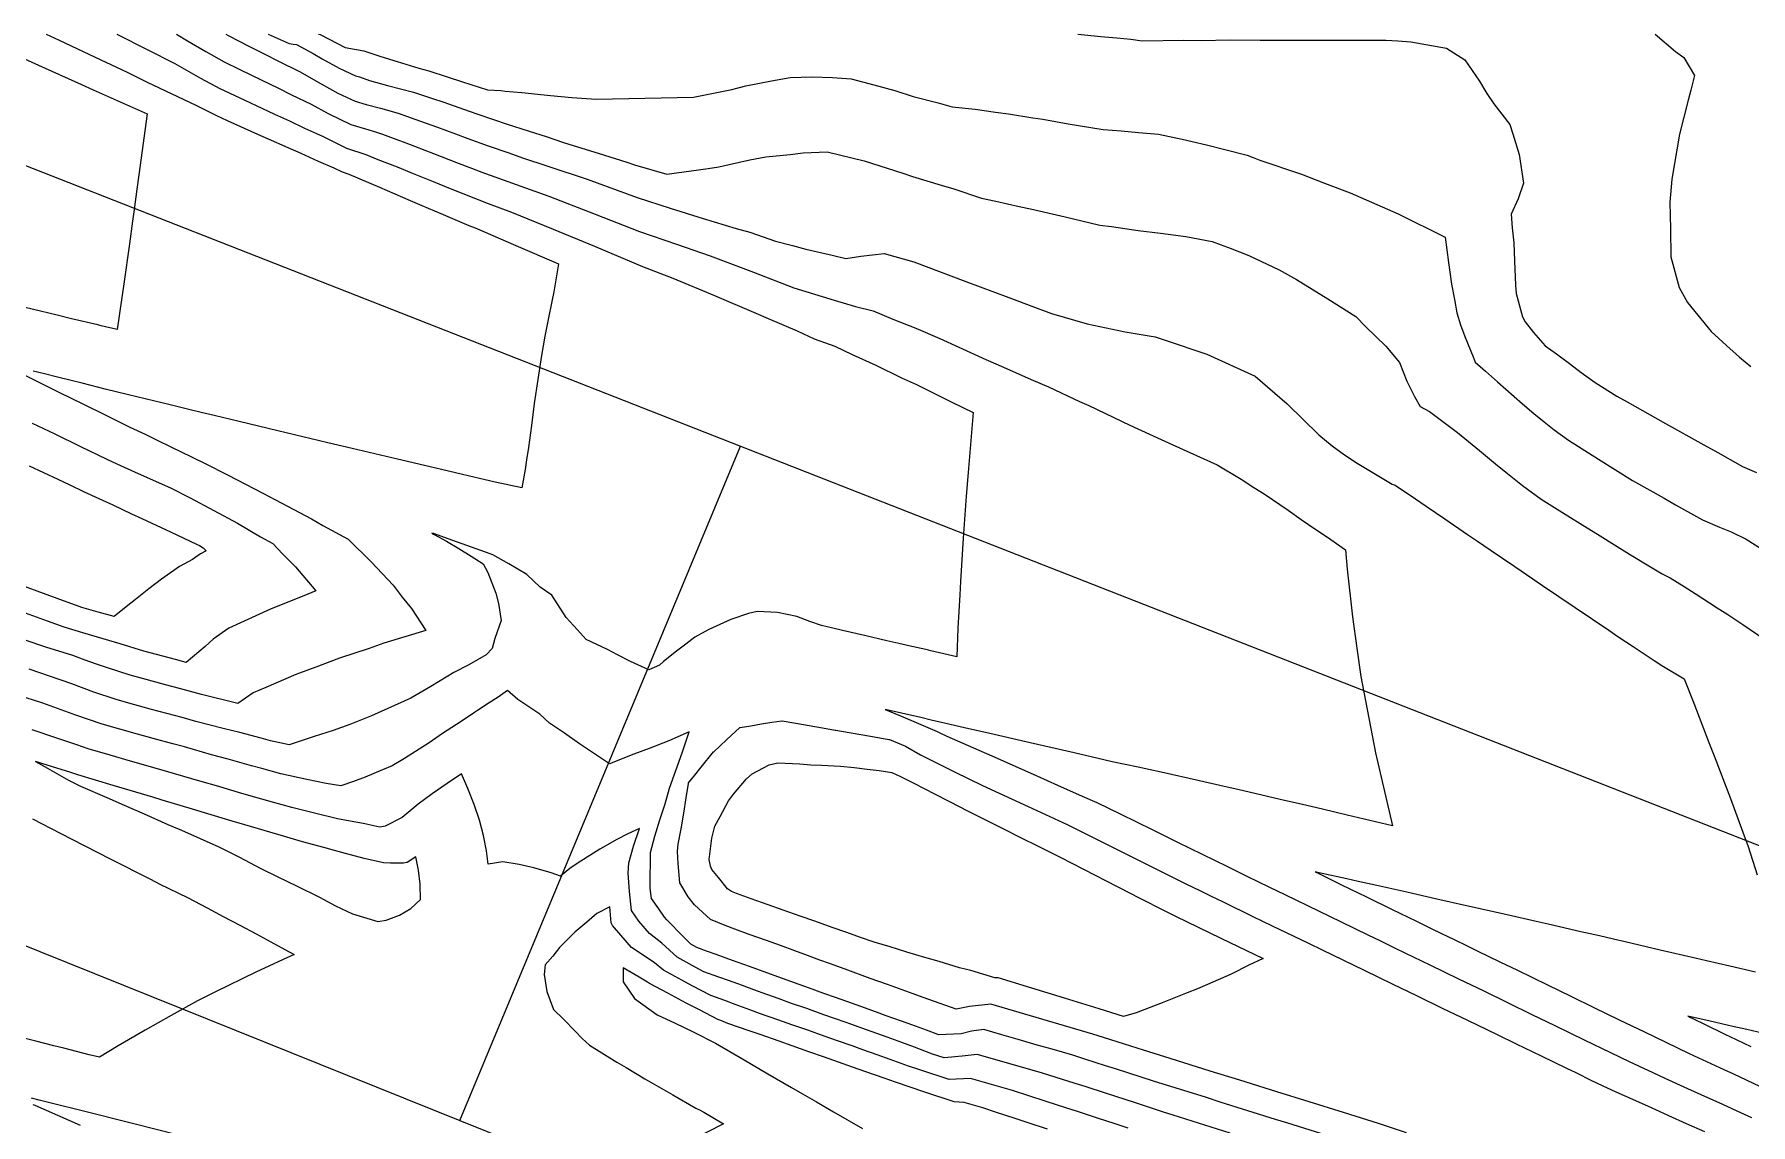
# Model space of a CAD drawing. Header units: inches. Extents: x 11351264 to 11356330, y 6702313 to 6706468.
# Drawn here: x 11353953.2 to 11354305.8, y 6706244.1 to 6706468.1 of the extents above; entities that cross this region are included whole.
import ezdxf

# ---------------------------------------------------------------- set-up
doc = ezdxf.new("R2010")
doc.units = ezdxf.units.IN
doc.header["$MEASUREMENT"] = 0
doc.layers.add('Shumate_Contours_clip1', color=7, linetype='Continuous', lineweight=0)
doc.layers.add('Shumate_Streets_clip1', color=7, linetype='Continuous')

msp = doc.modelspace()

# ---------------------------------------------------------------- linework, layer by layer
at = {"layer": 'Shumate_Contours_clip1'}
for points, elevation in [([(11353970.19, 6706468.13), (11353976.39, 6706464.99), (11353982.11, 6706462.12), (11353987.39, 6706459.13), (11353991.35, 6706456.99), (11353993.41, 6706456), (11353996.45, 6706454.58), (11353998.81, 6706453.52), (11354002.59, 6706451.72), (11354005.63, 6706450.35), (11354008.75, 6706448.86), (11354012.45, 6706447.19), (11354017.35, 6706444.75), (11354021.31, 6706443.43), (11354023.79, 6706442.43), (11354027.73, 6706440.88), (11354030.7, 6706439.64), (11354035.18, 6706437.85), (11354038.63, 6706436.42), (11354043.82, 6706434.38), (11354046.47, 6706433.37), (11354051.23, 6706431.58), (11354059.78, 6706428.07), (11354068.3, 6706424.56), (11354078.13, 6706420.44), (11354084.4, 6706418.05), (11354092.95, 6706414.47), (11354101.45, 6706410.85), (11354103.94, 6706409.71), (11354109.89, 6706407.19), (11354113.39, 6706405.57), (11354117.64, 6706404.02), (11354121.22, 6706402.3), (11354126.08, 6706400.14), (11354131.38, 6706397.56), (11354134.41, 6706396.17), (11354141.72, 6706392.56), (11354146.06, 6706390.41), (11354145.29, 6706381.38), (11354145.03, 6706378.05), (11354144.65, 6706373.24), (11354144.04, 6706364.59), (11354143.46, 6706355.66), (11354143.32, 6706352.97), (11354142.94, 6706346.1), (11354142.69, 6706340.22), (11354137.35, 6706341.45), (11354136.87, 6706341.56), (11354136.32, 6706341.68), (11354132.88, 6706342.47), (11354130.81, 6706342.95), (11354128.32, 6706343.52), (11354123.77, 6706344.57), (11354119.22, 6706345.62), (11354117.22, 6706346.08), (11354114.92, 6706346.62), (11354112.49, 6706347.49), (11354109.86, 6706348.51), (11354105.9, 6706349.32), (11354101.68, 6706349.5), (11354099.95, 6706349.11), (11354096.32, 6706347.87), (11354091.79, 6706345.82), (11354088.9, 6706344.22), (11354087.02, 6706342.8), (11354085.16, 6706341.35), (11354082.48, 6706339.28), (11354081.63, 6706338.52), (11354079.48, 6706337.5), (11354075.68, 6706339.23), (11354073.01, 6706340.63), (11354070.95, 6706341.69), (11354066.58, 6706343.74), (11354064.71, 6706345.85), (11354062.5, 6706348.3), (11354059.5, 6706352.91), (11354057.16, 6706354.54), (11354054.39, 6706357.13), (11354052.54, 6706358.22), (11354050.68, 6706359.3), (11354047.43, 6706361.14), (11354046.88, 6706361.34), (11354043.99, 6706362.37), (11354041.11, 6706363.4), (11354038.24, 6706364.45), (11354035.43, 6706365.48), (11354035.3, 6706365.52), (11354034.9, 6706365.62), (11354035.25, 6706365.43), (11354035.34, 6706365.35), (11354037.89, 6706363.94), (11354040.46, 6706362.46), (11354042.98, 6706360.92), (11354045.43, 6706359.3), (11354046.37, 6706357.56), (11354048, 6706353.27), (11354048.56, 6706351.16), (11354049.1, 6706347.68), (11354047.84, 6706343.95), (11354047.3, 6706341.93), (11354046.07, 6706340.62), (11354042.47, 6706338.55), (11354039.42, 6706336.97), (11354034.7, 6706334.11), (11354030.6, 6706331.74), (11354022.51, 6706328.05), (11354018.06, 6706326.28), (11354014.62, 6706325.08), (11354010.69, 6706323.86), (11354005.61, 6706322.15), (11354001.72, 6706322.95), (11353999.84, 6706323.46), (11353995.42, 6706324.65), (11353991.99, 6706325.5), (11353986.43, 6706326.95), (11353983.61, 6706327.71), (11353977.32, 6706329.39), (11353972.14, 6706330.85), (11353970.04, 6706331.43), (11353965.44, 6706332.97), (11353960.91, 6706334.64), (11353956.34, 6706336.24), (11353952.19, 6706337.69)], 1404), ([(11353955.68, 6706468.13), (11353958.32, 6706466.93), (11353965.72, 6706463.46), (11353972.3, 6706460.37), (11353976.38, 6706458.3), (11353986.4, 6706453.58), (11353990.5, 6706451.49), (11353992.84, 6706450.41), (11353999.06, 6706447.62), (11354001.24, 6706446.67), (11354005.29, 6706444.85), (11354008, 6706443.67), (11354011.53, 6706442.08), (11354014.76, 6706440.68), (11354016.46, 6706439.87), (11354017.81, 6706439.37), (11354024.13, 6706436.7), (11354030.43, 6706434.01), (11354032.83, 6706432.97), (11354036.72, 6706431.3), (11354040.08, 6706429.84), (11354042.48, 6706428.85), (11354043.81, 6706428.35), (11354052.14, 6706424.75), (11354060.91, 6706420.93), (11354059.93, 6706415.18), (11354059.52, 6706413.19), (11354058.75, 6706409.51), (11354058.06, 6706406.09), (11354057.41, 6706402.14), (11354055.93, 6706392.27), (11354055.38, 6706387.76), (11354054.76, 6706383.23), (11354054.34, 6706380.72), (11354054.03, 6706378.68), (11354053.38, 6706374.9), (11354047.87, 6706376.13), (11354045.86, 6706376.61), (11354041.2, 6706377.66), (11354036.84, 6706378.69), (11354034.51, 6706379.22), (11354027.82, 6706380.8), (11354018.55, 6706382.99), (11354013.53, 6706384.19), (11354010.12, 6706384.99), (11354003.24, 6706386.63), (11353995.28, 6706388.53), (11353990.14, 6706389.78), (11353987.51, 6706390.42), (11353984.99, 6706391.03), (11353981.17, 6706391.97), (11353972.57, 6706394.06), (11353967.81, 6706395.23), (11353963.06, 6706396.42), (11353960.77, 6706396.99), (11353958.3, 6706397.61), (11353955.04, 6706398.42), (11353953.03, 6706398.92)], 1406), ([(11353982.43, 6706468.13), (11353984.67, 6706466.8), (11353988.43, 6706464.56), (11353992.2, 6706462.45), (11353995.28, 6706460.95), (11353999.97, 6706458.67), (11354003.22, 6706457.13), (11354006.04, 6706455.71), (11354010.11, 6706453.78), (11354013.59, 6706451.87), (11354018.23, 6706449.56), (11354021.25, 6706448.7), (11354023.53, 6706448.01), (11354024.78, 6706447.61), (11354025.82, 6706447.23), (11354029.55, 6706445.81), (11354035.23, 6706443.64), (11354039.95, 6706441.8), (11354043.03, 6706440.64), (11354045.15, 6706439.81), (11354052.18, 6706437.28), (11354058.88, 6706434.9), (11354068.45, 6706431.18), (11354077.57, 6706427.62), (11354085.11, 6706424.98), (11354092.08, 6706422.61), (11354100.98, 6706419.24), (11354109.24, 6706416.06), (11354117.55, 6706413.52), (11354121.93, 6706412.2), (11354125.5, 6706411.31), (11354129.58, 6706409.62), (11354134.3, 6706407.76), (11354139.23, 6706405.59), (11354143.14, 6706403.87), (11354148.65, 6706401.32), (11354152.31, 6706399.74), (11354157.97, 6706397.21), (11354161.56, 6706395.67), (11354167.88, 6706392.7), (11354169.82, 6706391.82), (11354178.23, 6706387.81), (11354187.11, 6706383.8), (11354196.22, 6706379.66), (11354201.14, 6706376.72), (11354203.73, 6706375.02), (11354205.85, 6706373.67), (11354210.74, 6706370.36), (11354213.46, 6706368.4), (11354214.94, 6706367.41), (11354219.51, 6706364.29), (11354222.56, 6706362.21), (11354222.87, 6706358.23), (11354223.99, 6706348.44), (11354224.88, 6706342), (11354225.7, 6706336.13), (11354228.71, 6706320.51), (11354232.23, 6706305.45), (11354222.89, 6706307.69), (11354217.83, 6706308.89), (11354213.71, 6706309.87), (11354209.13, 6706310.92), (11354206.5, 6706311.53), (11354200.42, 6706312.94), (11354197.6, 6706313.58), (11354192.55, 6706314.74), (11354184.71, 6706316.52), (11354182.18, 6706317.06), (11354179.96, 6706317.53), (11354174.6, 6706318.66), (11354170.32, 6706319.65), (11354165.93, 6706320.66), (11354157.76, 6706322.54), (11354148.58, 6706324.65), (11354145.2, 6706325.43), (11354139.56, 6706326.73), (11354137.45, 6706327.22), (11354135.35, 6706327.71), (11354131.38, 6706328.63), (11354128, 6706329.41), (11354131.14, 6706328.07), (11354134.81, 6706326.52), (11354136.77, 6706325.7), (11354138.7, 6706324.87), (11354139.34, 6706324.52), (11354140.64, 6706323.89), (11354147.26, 6706321), (11354149.89, 6706319.83), (11354155.34, 6706317.44), (11354159.16, 6706315.72), (11354163.4, 6706313.85), (11354168.46, 6706311.57), (11354171.44, 6706310.25), (11354176.25, 6706307.92), (11354182.95, 6706304.63), (11354188.02, 6706302.14), (11354193.09, 6706299.64), (11354198.16, 6706297.16), (11354202.29, 6706295.15), (11354206.92, 6706292.89), (11354210.07, 6706291.37), (11354217.15, 6706287.94), (11354221.5, 6706285.83), (11354224.45, 6706284.4), (11354227.14, 6706283.1), (11354229.58, 6706281.91), (11354232.77, 6706280.36), (11354234.72, 6706279.41), (11354239.85, 6706276.92), (11354245.78, 6706274.04), (11354250.93, 6706271.54), (11354255.79, 6706269.18), (11354260.81, 6706266.74), (11354265.57, 6706264.44), (11354271.57, 6706261.52), (11354277.01, 6706258.87), (11354280.8, 6706257.07), (11354285.64, 6706254.78), (11354288.14, 6706253.65), (11354292.82, 6706251.51), (11354295.55, 6706250.28), (11354299.99, 6706248.25), (11354302.96, 6706246.91), (11354305.91, 6706245.53)], 1402), ([(11353992.6, 6706468.13), (11353993.04, 6706467.87), (11353997.44, 6706465.62), (11354000.42, 6706464.13), (11354003.4, 6706462.64), (11354007.73, 6706460.46), (11354012.14, 6706457.94), (11354015.6, 6706456), (11354019.11, 6706454.4), (11354021.41, 6706453.73), (11354024.31, 6706452.94), (11354027.94, 6706451.93), (11354031.61, 6706450.63), (11354033.52, 6706449.97), (11354036.02, 6706449.03), (11354039.73, 6706447.66), (11354042.3, 6706446.73), (11354046.46, 6706445.19), (11354050.69, 6706443.77), (11354053.52, 6706442.77), (11354058.71, 6706441.04), (11354066.77, 6706438.34), (11354077.04, 6706434.58), (11354083.82, 6706432.4), (11354090.59, 6706430.27), (11354097.37, 6706428.22), (11354100.21, 6706427.44), (11354105.46, 6706425.61), (11354108.97, 6706424.75), (11354111.68, 6706423.99), (11354117.12, 6706422.72), (11354119.92, 6706422.07), (11354123, 6706422.54), (11354125.41, 6706422.78), (11354127.76, 6706423.09), (11354133.88, 6706421.38), (11354144.58, 6706417.32), (11354153.4, 6706414.02), (11354158.7, 6706412.06), (11354162.19, 6706410.77), (11354169.46, 6706408.66), (11354177.32, 6706407.01), (11354183.48, 6706405.95), (11354185.49, 6706405.28), (11354194.06, 6706402.37), (11354203.96, 6706397.88), (11354210.59, 6706392.2), (11354217.04, 6706385.85), (11354219.84, 6706383.57), (11354222.32, 6706381.74), (11354224.96, 6706380.01), (11354227.69, 6706378.36), (11354232.1, 6706375.7), (11354232.73, 6706375.49), (11354236.95, 6706372.65), (11354239.09, 6706371.19), (11354242.96, 6706368.54), (11354247.61, 6706365.36), (11354249.64, 6706363.97), (11354252.27, 6706362.17), (11354257.31, 6706358.76), (11354261, 6706356.25), (11354263.03, 6706354.87), (11354269.72, 6706350.33), (11354276.63, 6706345.66), (11354278.48, 6706344.41), (11354281.62, 6706342.32), (11354285.95, 6706339.45), (11354287.49, 6706338.44), (11354292.12, 6706335.67), (11354294.09, 6706330.71), (11354297.21, 6706322.58), (11354298.24, 6706319.89), (11354301.64, 6706311.12), (11354304.16, 6706304.21), (11354305.25, 6706301.23), (11354307.1, 6706295.41)], 1400), ([(11354001.29, 6706468.13), (11354005.59, 6706466.21), (11354006.42, 6706466.13), (11354007.11, 6706466.06), (11354010.51, 6706464.17), (11354012.39, 6706463.07), (11354015.87, 6706461.16), (11354019.22, 6706459.6), (11354020, 6706459.37), (11354022.06, 6706458.65), (11354025.75, 6706457.59), (11354028.44, 6706456.94), (11354031.1, 6706456.25), (11354034.8, 6706454.99), (11354037.32, 6706454.15), (11354041.41, 6706452.77), (11354044.12, 6706451.8), (11354047.77, 6706450.53), (11354050.18, 6706449.76), (11354054.85, 6706448.21), (11354058.36, 6706447.11), (11354061.95, 6706445.92), (11354066.61, 6706444.48), (11354069.05, 6706443.68), (11354074.92, 6706441.88), (11354076.51, 6706441.31), (11354083.13, 6706439.38), (11354091.64, 6706440.55), (11354093.84, 6706440.91), (11354100.18, 6706442.36), (11354103.49, 6706442.93), (11354108.49, 6706443.46), (11354111.15, 6706443.78), (11354116.09, 6706444), (11354123.66, 6706442.13), (11354131.61, 6706439.57), (11354133.63, 6706438.9), (11354139.5, 6706437.14), (11354142.09, 6706436.38), (11354147.81, 6706434.45), (11354150.74, 6706433.84), (11354155.51, 6706432.74), (11354157.85, 6706432.25), (11354164.95, 6706430.61), (11354172.06, 6706428.94), (11354174.47, 6706428.6), (11354179.98, 6706427.83), (11354184.53, 6706427.29), (11354189.76, 6706426.59), (11354195.19, 6706425.57), (11354198.87, 6706424.2), (11354202.7, 6706422.65), (11354208.95, 6706419.76), (11354212.5, 6706417.77), (11354218.95, 6706413.79), (11354224.68, 6706410.16), (11354226.72, 6706408.04), (11354230.83, 6706404.02), (11354233.67, 6706400.68), (11354235.12, 6706396.85), (11354236.72, 6706393.73), (11354237.89, 6706391.66), (11354239.79, 6706390.6), (11354245.56, 6706386.33), (11354250.04, 6706382.62), (11354253.35, 6706379.85), (11354255.85, 6706377.89), (11354258.91, 6706375.43), (11354262.71, 6706372.63), (11354268.77, 6706368.84), (11354270.76, 6706367.6), (11354274.83, 6706365.05), (11354277.79, 6706363.23), (11354280.91, 6706361.29), (11354284.82, 6706358.89), (11354287.61, 6706357.28), (11354289.24, 6706356.46), (11354292.11, 6706354.63), (11354294.4, 6706353.21), (11354298.92, 6706350.29), (11354301.09, 6706348.88), (11354304.16, 6706346.82), (11354308.67, 6706343.8)], 1398), ([(11354011.6, 6706468.13), (11354011.96, 6706468.09), (11354017.05, 6706465.44), (11354020.9, 6706464.72), (11354024.41, 6706463.56), (11354027.75, 6706462.52), (11354032.21, 6706461.16), (11354034.28, 6706460.6), (11354038.01, 6706459.38), (11354041.18, 6706458.35), (11354046.35, 6706456.69), (11354049.04, 6706456.55), (11354049.95, 6706456.41), (11354053.35, 6706456.15), (11354059.25, 6706455.56), (11354063.67, 6706455.11), (11354068.68, 6706454.81), (11354078.65, 6706455.03), (11354088.61, 6706455.22), (11354096.52, 6706456.78), (11354099.39, 6706457.53), (11354104.67, 6706458.59), (11354108.47, 6706459.24), (11354113.03, 6706459.42), (11354117.19, 6706459.28), (11354121, 6706459), (11354125.65, 6706457.75), (11354129.98, 6706456.55), (11354133.74, 6706455.33), (11354138.91, 6706454.06), (11354141.76, 6706453.23), (11354146.51, 6706452.75), (11354150.64, 6706452.13), (11354153.34, 6706451.81), (11354158.35, 6706450.94), (11354160.35, 6706450.66), (11354165.56, 6706449.75), (11354172.77, 6706448.59), (11354176.49, 6706448.27), (11354180.03, 6706447.95), (11354184.12, 6706447.6), (11354189.03, 6706446.57), (11354191.02, 6706446.09), (11354193.98, 6706445.43), (11354197.76, 6706444.48), (11354202.33, 6706443.32), (11354203.61, 6706442.83), (11354204.97, 6706442.27), (11354213.48, 6706439.38), (11354218.23, 6706437.56), (11354223.53, 6706435.52), (11354233.38, 6706431.22), (11354243.02, 6706426.43), (11354243.69, 6706421.22), (11354244.34, 6706416.77), (11354244.91, 6706413.66), (11354245.43, 6706410.9), (11354246.16, 6706408.44), (11354247.09, 6706406.01), (11354248.75, 6706401.85), (11354249.17, 6706400.78), (11354251.27, 6706398.89), (11354253.8, 6706396.72), (11354255.49, 6706395.22), (11354258.9, 6706392.18), (11354261.23, 6706390.23), (11354263.34, 6706388.51), (11354265.41, 6706386.82), (11354268.33, 6706384.7), (11354274.49, 6706380.84), (11354281.52, 6706376.46), (11354288.01, 6706372.8), (11354290.33, 6706371.47), (11354295.85, 6706368.34), (11354299.4, 6706366.87), (11354301.76, 6706365.86), (11354304.83, 6706364.41), (11354311.16, 6706360.41)], 1396), ([(11354167.55, 6706468.13), (11354172.31, 6706467.66), (11354175.6, 6706467.42), (11354178.45, 6706467.1), (11354180.78, 6706466.79), (11354189.37, 6706466.94), (11354192.87, 6706466.88), (11354198.87, 6706466.97), (11354205.03, 6706466.9), (11354208.36, 6706466.94), (11354213.18, 6706466.91), (11354216.67, 6706466.9), (11354219.8, 6706466.89), (11354225.01, 6706466.92), (11354230.84, 6706466.89), (11354233.31, 6706466.79), (11354235.98, 6706466.56), (11354243.28, 6706465.28), (11354247.09, 6706462.87), (11354250.05, 6706458.49), (11354251.61, 6706455.99), (11354253.02, 6706453.81), (11354256.3, 6706449.6), (11354256.89, 6706447.69), (11354258.21, 6706443.46), (11354259.08, 6706437.57), (11354257.99, 6706434.29), (11354256.58, 6706431.16), (11354256.78, 6706428.39), (11354257.12, 6706425.28), (11354257.23, 6706421.57), (11354257.46, 6706416.56), (11354257.62, 6706414.85), (11354258.91, 6706410.07), (11354259.44, 6706409.02), (11354261.14, 6706406.82), (11354263.59, 6706404.09), (11354265.89, 6706402.45), (11354268.59, 6706400.47), (11354270.92, 6706398.62), (11354273.86, 6706396.55), (11354278.28, 6706393.78), (11354280.41, 6706392.59), (11354288.29, 6706388.17), (11354296.18, 6706383.77), (11354299.01, 6706382.18), (11354304.06, 6706379.35), (11354306.98, 6706378.07)], 1394), ([(11354286.18, 6706468.13), (11354290.35, 6706464.62), (11354292.06, 6706463.36), (11354294.24, 6706459.69), (11354293.45, 6706456.67), (11354292.93, 6706454.58), (11354291.14, 6706447.61), (11354289.59, 6706438.36), (11354289.14, 6706433.6), (11354289.27, 6706428.17), (11354289.36, 6706422.43), (11354291.06, 6706416.12), (11354292.8, 6706412.99), (11354297.65, 6706407.06), (11354300.81, 6706404.16), (11354303.49, 6706401.77), (11354305.83, 6706399.89)], 1392), ([(11353949.08, 6706464.04), (11353954.1, 6706461.78), (11353962.89, 6706457.83), (11353965.3, 6706456.71), (11353976.39, 6706451.76), (11353974.72, 6706439.22), (11353974.31, 6706436.29), (11353973.74, 6706432.14), (11353973.4, 6706429.74), (11353972.75, 6706425.05), (11353971.6, 6706416.86), (11353970.26, 6706407.45), (11353966.97, 6706408.23), (11353966.25, 6706408.41), (11353960.87, 6706409.69), (11353957.94, 6706410.4), (11353954.53, 6706411.22), (11353948.18, 6706412.75)], 1408), ([(11353948.99, 6706399.22), (11353953.46, 6706396.99), (11353954.32, 6706396.58), (11353958.41, 6706394.54), (11353963.23, 6706392.16), (11353968.04, 6706389.79), (11353970.09, 6706388.78), (11353972.86, 6706387.42), (11353976.03, 6706385.94), (11353978.34, 6706384.8), (11353981.4, 6706383.31), (11353983.26, 6706382.4), (11353988.17, 6706379.98), (11353993.07, 6706377.52), (11354000.19, 6706373.81), (11354002.79, 6706372.44), (11354010.14, 6706368.55), (11354012.46, 6706367.21), (11354017.67, 6706364.38), (11354022.48, 6706359.66), (11354026.96, 6706354.92), (11354028.81, 6706352.46), (11354030.7, 6706350.13), (11354033.66, 6706345.59), (11354025, 6706343.01), (11354022, 6706341.94), (11354015.93, 6706339.94), (11354011.03, 6706338.05), (11354006.98, 6706336.57), (11354000.79, 6706333.89), (11353998.18, 6706332.81), (11353995.02, 6706330.6), (11353987.54, 6706332.48), (11353983.02, 6706333.69), (11353980.2, 6706334.42), (11353975.43, 6706335.72), (11353972.89, 6706336.41), (11353968.27, 6706337.92), (11353965.8, 6706338.8), (11353963.71, 6706339.54), (11353961.12, 6706340.47), (11353955.62, 6706342.2), (11353946.93, 6706345.17)], 1406), ([(11353952.82, 6706388.22), (11353957.45, 6706386), (11353962.69, 6706383.46), (11353968.11, 6706380.83), (11353970.18, 6706379.88), (11353974.56, 6706377.86), (11353981.18, 6706374.9), (11353985.26, 6706372.85), (11353990.11, 6706370.29), (11353994.96, 6706367.64), (11353999.7, 6706364.88), (11354002.21, 6706363.46), (11354004.23, 6706361.38), (11354006.85, 6706358.72), (11354011.09, 6706353.78), (11354008.58, 6706352.75), (11354001.89, 6706350.04), (11353993.16, 6706346.08), (11353989.95, 6706343.85), (11353988.3, 6706342.33), (11353984.43, 6706339.05), (11353982.23, 6706339.63), (11353975.71, 6706341.34), (11353970.86, 6706342.89), (11353966.2, 6706344.27), (11353963.23, 6706345.13), (11353959.33, 6706346.28), (11353955.97, 6706347.51), (11353951.41, 6706349.16)], 1408), ([(11353952.2, 6706379.47), (11353958.05, 6706376.71), (11353960.55, 6706375.54), (11353963.34, 6706374.21), (11353966.47, 6706372.74), (11353969.33, 6706371.42), (11353973.16, 6706369.62), (11353975.33, 6706368.63), (11353981.32, 6706365.84), (11353986.55, 6706363.37), (11353987.15, 6706363.05), (11353987.93, 6706362.6), (11353988.52, 6706361.97), (11353987.37, 6706361.4), (11353985.74, 6706360.23), (11353983.07, 6706358.8), (11353979.33, 6706356.18), (11353976.73, 6706354.21), (11353973.99, 6706351.99), (11353972.08, 6706350.51), (11353969.61, 6706348.51), (11353966.37, 6706349.4), (11353963.02, 6706350.33), (11353957.95, 6706352.19), (11353955.12, 6706353.23), (11353950.64, 6706354.87)], 1410), ([(11354222.45, 6706240.71), (11354210.5, 6706244.43), (11354208.2, 6706245.16), (11354196.8, 6706248.72), (11354193.97, 6706249.62), (11354183.09, 6706253.02), (11354175.32, 6706255.54), (11354173.28, 6706256.19), (11354169.01, 6706257.54), (11354166.55, 6706258.32), (11354162.28, 6706259.57), (11354159.25, 6706260.43), (11354155.28, 6706261.58), (11354151.95, 6706262.53), (11354148.28, 6706263.61), (11354145.71, 6706263.29), (11354143.6, 6706262.73), (11354139.04, 6706262.5), (11354136.46, 6706263.48), (11354133.44, 6706264.56), (11354131.33, 6706265.32), (11354128.22, 6706266.44), (11354126.2, 6706267.17), (11354123.01, 6706268.32), (11354121.07, 6706269.01), (11354117.79, 6706270.2), (11354115.41, 6706271.03), (11354112.23, 6706272.18), (11354110.3, 6706272.87), (11354105.21, 6706274.71), (11354100.12, 6706276.55), (11354096.63, 6706277.81), (11354093.27, 6706279.04), (11354091.28, 6706279.75), (11354089.29, 6706280.47), (11354088.08, 6706281.15), (11354086.06, 6706283.24), (11354083.66, 6706285.7), (11354083.13, 6706286.17), (11354082.64, 6706286.71), (11354081.49, 6706288.4), (11354079.99, 6706290.54), (11354079.71, 6706292.62), (11354079.76, 6706295.31), (11354079.8, 6706297.68), (11354079.82, 6706300.03), (11354080.68, 6706303.36), (11354081.71, 6706306.7), (11354082.79, 6706310.01), (11354083.71, 6706313.19), (11354084.98, 6706316.84), (11354086.31, 6706320.5), (11354087.77, 6706324.79), (11354083.59, 6706322.95), (11354079.54, 6706321.39), (11354076.38, 6706320.21), (11354072.41, 6706318.61), (11354071.41, 6706318.2), (11354071.2, 6706318.34), (11354068.3, 6706320.24), (11354065.22, 6706322.36), (11354062.15, 6706324.5), (11354059.05, 6706326.57), (11354057.04, 6706328.43), (11354054.57, 6706330.06), (11354052.56, 6706331.46), (11354050.39, 6706333.29), (11354048.51, 6706331.93), (11354046.69, 6706330.72), (11354044.24, 6706329.16), (11354043.65, 6706328.77), (11354040.89, 6706326.95), (11354038.98, 6706325.69), (11354037.09, 6706324.43), (11354034.32, 6706322.56), (11354032.3, 6706321.23), (11354029.29, 6706319.33), (11354026.76, 6706317.79), (11354024.76, 6706316.96), (11354021.19, 6706315.49), (11354018.82, 6706314.62), (11354016.21, 6706313.71), (11354013.18, 6706314.17), (11354009.22, 6706314.98), (11354003.89, 6706316.17), (11353999.96, 6706317.24), (11353997.86, 6706317.81), (11353993.06, 6706319.17), (11353989.64, 6706320.1), (11353984.06, 6706321.69), (11353981.71, 6706322.3), (11353977.67, 6706323.43), (11353974.43, 6706324.33), (11353967.17, 6706326.4), (11353961.79, 6706328.25), (11353958.02, 6706329.59), (11353955, 6706330.69), (11353949.88, 6706332.36)], 1402), ([(11354198.87, 6706242.32), (11354187.15, 6706246.04), (11354185.15, 6706246.67), (11354179.18, 6706248.61), (11354173.45, 6706250.49), (11354169.11, 6706251.88), (11354167.03, 6706252.54), (11354160.32, 6706254.67), (11354153.89, 6706256.5), (11354146.89, 6706258.5), (11354143.83, 6706258.12), (11354140.1, 6706257.81), (11354137.75, 6706258.58), (11354134.03, 6706259.99), (11354131.42, 6706260.95), (11354128.44, 6706262.02), (11354126.28, 6706262.79), (11354123.22, 6706263.89), (11354121.14, 6706264.63), (11354118.01, 6706265.76), (11354115.43, 6706266.66), (11354111.88, 6706267.91), (11354108.79, 6706268.97), (11354106.22, 6706269.9), (11354103.71, 6706270.82), (11354101.02, 6706271.79), (11354098.66, 6706272.67), (11354095.83, 6706273.7), (11354093.83, 6706274.41), (11354090.76, 6706275.46), (11354088.98, 6706276.41), (11354085.27, 6706278.49), (11354082.09, 6706281.4), (11354079.57, 6706283.38), (11354077.37, 6706285.87), (11354075.91, 6706288.08), (11354075.48, 6706291.97), (11354075.2, 6706295.73), (11354075.33, 6706297.89), (11354076.33, 6706301.28), (11354077.51, 6706304.92), (11354075.12, 6706303.83), (11354072.85, 6706302.66), (11354069.4, 6706300.71), (11354064.76, 6706297.72), (11354063.23, 6706296.74), (11354061.32, 6706295.14), (11354059.42, 6706295.79), (11354055.83, 6706296.87), (11354052.85, 6706297.55), (11354049.49, 6706298.06), (11354046.42, 6706297.59), (11354046.09, 6706300.33), (11354045.51, 6706303.5), (11354044.67, 6706306.65), (11354043.59, 6706309.88), (11354042.3, 6706313.18), (11354041, 6706316.18), (11354038.05, 6706314.18), (11354034.94, 6706312.05), (11354032.1, 6706309.9), (11354028.79, 6706307.19), (11354025.27, 6706305.38), (11354024.19, 6706305.23), (11354021.11, 6706305.9), (11354015.48, 6706306.95), (11354010.79, 6706308.09), (11354006.1, 6706309.25), (11354002.16, 6706310.36), (11353999.98, 6706310.98), (11353995.87, 6706312.14), (11353990.63, 6706313.67), (11353987.68, 6706314.5), (11353981.8, 6706316.23), (11353979.5, 6706316.89), (11353973, 6706318.8), (11353968.78, 6706320.01), (11353964.27, 6706321.33), (11353961.96, 6706322.1), (11353957.89, 6706323.51), (11353952.76, 6706325.19)], 1400), ([(11354235.08, 6706242.41), (11354229.35, 6706244.33), (11354222.12, 6706246.57), (11354215.08, 6706248.76), (11354208.43, 6706250.82), (11354200.81, 6706253.2), (11354194.74, 6706255.08), (11354186.56, 6706257.64), (11354181.04, 6706259.35), (11354177.18, 6706260.6), (11354172.81, 6706261.97), (11354170.66, 6706262.64), (11354163.68, 6706264.71), (11354156.69, 6706266.77), (11354149.71, 6706268.84), (11354145.29, 6706268.35), (11354142.58, 6706267.8), (11354135.77, 6706270.21), (11354133.76, 6706270.93), (11354128.46, 6706272.85), (11354124.93, 6706274.13), (11354119.75, 6706276.01), (11354116.54, 6706277.19), (11354114.58, 6706277.89), (11354111.51, 6706279.02), (11354109.41, 6706279.79), (11354106.49, 6706280.86), (11354103.64, 6706281.89), (11354100.03, 6706283.18), (11354097.09, 6706284.22), (11354095.1, 6706285.02), (11354092.1, 6706286.22), (11354088.85, 6706289.25), (11354087.54, 6706290.91), (11354085.81, 6706293.78), (11354085.5, 6706297.73), (11354085.33, 6706300.23), (11354085.5, 6706301.7), (11354086.07, 6706304.88), (11354086.62, 6706308.07), (11354087.15, 6706311.24), (11354087.59, 6706314.19), (11354087.63, 6706314.31), (11354088.93, 6706315.92), (11354090.22, 6706317.53), (11354092.73, 6706320.65), (11354092.79, 6706320.71), (11354095.43, 6706323.15), (11354098.16, 6706325.66), (11354098.23, 6706325.7), (11354100.4, 6706326.05), (11354102.57, 6706326.41), (11354104.74, 6706326.76), (11354106.77, 6706327.08), (11354106.86, 6706327.08), (11354109.63, 6706326.59), (11354112.39, 6706326.11), (11354115.15, 6706325.62), (11354117.75, 6706325.16), (11354117.87, 6706325.15), (11354120.63, 6706324.66), (11354123.4, 6706324.18), (11354126.16, 6706323.7), (11354128.78, 6706323.23), (11354128.92, 6706323.21), (11354132.18, 6706321.82), (11354135.25, 6706320.09), (11354142.27, 6706316.59), (11354148.01, 6706313.76), (11354157.38, 6706309.45), (11354165.37, 6706305.74), (11354173.7, 6706301.59), (11354180.87, 6706297.99), (11354184.83, 6706296.02), (11354189.89, 6706293.51), (11354192.64, 6706292.16), (11354194.96, 6706291.02), (11354197.26, 6706289.9), (11354203.51, 6706286.88), (11354207.5, 6706284.95), (11354214.94, 6706281.36), (11354217.73, 6706280.01), (11354226.37, 6706275.83), (11354232.3, 6706272.95), (11354235.4, 6706271.44), (11354237.27, 6706270.54), (11354242.43, 6706268.04), (11354247.58, 6706265.54), (11354253.72, 6706262.57), (11354257.58, 6706260.71), (11354262.75, 6706258.2), (11354267.93, 6706255.69), (11354269.83, 6706254.77), (11354273.1, 6706253.18), (11354275.27, 6706252.14), (11354278.1, 6706250.81), (11354281.47, 6706249.3), (11354285.32, 6706247.57), (11354288.88, 6706245.98), (11354292.54, 6706244.33), (11354296.28, 6706242.66)], 1404), ([(11353952.84, 6706306.9), (11353958.7, 6706303.9), (11353960.92, 6706302.77), (11353968.82, 6706298.73), (11353977.09, 6706294.51), (11353978.98, 6706293.52), (11353984.73, 6706290.76), (11353988.76, 6706288.6), (11353992.05, 6706286.82), (11353995.42, 6706285.04), (11353998.77, 6706283.27), (11354001.06, 6706282.04), (11354004.7, 6706280.09), (11354006.61, 6706279.06), (11354004.32, 6706278), (11354001.37, 6706276.63), (11353998.87, 6706275.47), (11353995.94, 6706274.06), (11353993.15, 6706272.7), (11353990.45, 6706271.37), (11353986.77, 6706269.49), (11353981.31, 6706266.52), (11353975.98, 6706263.48), (11353970.47, 6706260.25), (11353966.65, 6706257.91), (11353964.53, 6706258.44), (11353959.28, 6706259.77), (11353957.26, 6706260.28), (11353953.57, 6706261.21), (11353949.99, 6706262.11)], 1400), ([(11354306.78, 6706275.39), (11354301.52, 6706276.62), (11354296.67, 6706277.75), (11354294.34, 6706278.29), (11354287.16, 6706279.96), (11354279.97, 6706281.63), (11354277.6, 6706282.17), (11354274.69, 6706282.84), (11354270.87, 6706283.71), (11354264.18, 6706285.25), (11354261.69, 6706285.81), (11354255.72, 6706287.17), (11354253.56, 6706287.66), (11354250.83, 6706288.28), (11354247.42, 6706289.05), (11354241.28, 6706290.43), (11354235.14, 6706291.82), (11354228.99, 6706293.2), (11354225.13, 6706294.05), (11354222.83, 6706294.57), (11354216.78, 6706295.91), (11354216.6, 6706295.95), (11354216.32, 6706296.01), (11354216.57, 6706295.88), (11354216.63, 6706295.86), (11354221.73, 6706293.37), (11354226.87, 6706290.87), (11354232, 6706288.37), (11354237.13, 6706285.87), (11354240.13, 6706284.41), (11354242.27, 6706283.38), (11354244.85, 6706282.12), (11354247.4, 6706280.88), (11354249.56, 6706279.82), (11354254.27, 6706277.53), (11354257.86, 6706275.79), (11354264.05, 6706272.78), (11354268.8, 6706270.47), (11354273.55, 6706268.16), (11354278.75, 6706265.63), (11354283.94, 6706263.14), (11354288.33, 6706261.03), (11354293.15, 6706258.72), (11354300.27, 6706255.43), (11354302.23, 6706254.53), (11354307.57, 6706252.01)], 1400), ([(11354177.88, 6706243.36), (11354175.27, 6706244.21), (11354171.59, 6706245.43), (11354167.51, 6706246.77), (11354165.3, 6706247.48), (11354160.83, 6706248.92), (11354154.16, 6706251.08), (11354145.54, 6706253.53), (11354141.12, 6706253.36), (11354135.1, 6706255.32), (11354132.81, 6706256.1), (11354129.03, 6706257.49), (11354126.37, 6706258.42), (11354123.44, 6706259.47), (11354121.22, 6706260.25), (11354118.22, 6706261.33), (11354115.46, 6706262.29), (11354112.1, 6706263.47), (11354108.84, 6706264.61), (11354105.98, 6706265.6), (11354102.18, 6706266.91), (11354100.21, 6706267.64), (11354097.19, 6706268.79), (11354095.03, 6706269.59), (11354092.19, 6706270.59), (11354088.38, 6706272.6), (11354086.21, 6706273.78), (11354082.47, 6706275.84), (11354080.61, 6706277.31), (11354077.66, 6706279.28), (11354075.86, 6706280.47), (11354073.67, 6706283.04), (11354072.02, 6706285.03), (11354071.72, 6706285.56), (11354071.41, 6706288.84), (11354068.8, 6706287.46), (11354066.75, 6706285.69), (11354064.26, 6706283.63), (11354061.11, 6706280.46), (11354059.71, 6706278.69), (11354058.14, 6706276.9), (11354057.93, 6706274.91), (11354058.47, 6706271.42), (11354059.89, 6706267.73), (11354061.95, 6706265.76), (11354064.33, 6706263.26), (11354065.74, 6706261.79), (11354067.28, 6706260.43), (11354072.89, 6706256.93), (11354074.78, 6706255.84), (11354078.61, 6706253.52), (11354081.99, 6706251.59), (11354084.39, 6706250.19), (11354089.14, 6706247.48), (11354089.84, 6706247.13), (11354090.74, 6706246.61), (11354094.8, 6706244.26), (11354088.06, 6706240.83)], 1398), ([(11354161.33, 6706243.16), (11354157.16, 6706244.52), (11354154.71, 6706245.35), (11354150.88, 6706246.59), (11354148.09, 6706247.54), (11354144.21, 6706248.64), (11354142.16, 6706248.79), (11354136.14, 6706250.73), (11354130.1, 6706252.79), (11354127.82, 6706253.6), (11354124.04, 6706254.92), (11354121.32, 6706255.88), (11354118.44, 6706256.9), (11354115.52, 6706257.93), (11354112.32, 6706259.05), (11354108.91, 6706260.25), (11354106.2, 6706261.2), (11354102.3, 6706262.57), (11354100.08, 6706263.34), (11354095.69, 6706264.89), (11354094.22, 6706265.45), (11354093.63, 6706265.66), (11354089.83, 6706267.66), (11354087.15, 6706269.07), (11354083.36, 6706271.08), (11354079.58, 6706273.1), (11354079.18, 6706273.38), (11354077.46, 6706274.4), (11354074.19, 6706276.27), (11354074.19, 6706273.4), (11354076.53, 6706270.01), (11354081.19, 6706266.63), (11354084.88, 6706264.9), (11354088.59, 6706263.12), (11354093.15, 6706260.81), (11354099.05, 6706257.37), (11354103.89, 6706254.55), (11354108.75, 6706251.72), (11354111.01, 6706250.41), (11354113.87, 6706248.75), (11354117.36, 6706246.73), (11354123.34, 6706243.26)], 1396), ([(11354309.61, 6706262.55), (11354304.97, 6706263.61), (11354302.1, 6706264.26), (11354297.45, 6706265.32), (11354292.89, 6706266.36), (11354296.04, 6706264.84), (11354300.58, 6706262.63), (11354301.49, 6706262.21), (11354305.82, 6706260.12)], 1398), ([(11353982.88, 6706241.93), (11353973.69, 6706244.24), (11353963.09, 6706246.9), (11353956.99, 6706248.43), (11353954.2, 6706249.13), (11353952.62, 6706249.53)], 1398), ([(11353952.92, 6706248.22), (11353953.37, 6706248.05), (11353962.63, 6706243.97)], 1398)]:
    msp.add_lwpolyline(points, dxfattribs=dict(at, elevation=elevation))
for points, elevation in [([(11353953.47, 6706318.71), (11353955.92, 6706317.31), (11353960.25, 6706314.84), (11353962.71, 6706313.62), (11353968.1, 6706311.3), (11353971.67, 6706309.72), (11353975.79, 6706307.94), (11353980.68, 6706305.77), (11353983.46, 6706304.56), (11353991.12, 6706301.15), (11353995.27, 6706299.09), (11353999.77, 6706296.72), (11354003.22, 6706295.02), (11354007.07, 6706293.17), (11354011.8, 6706290.8), (11354015.09, 6706289.07), (11354018.62, 6706287.39), (11354023.78, 6706285.85), (11354025.51, 6706286.08), (11354028.25, 6706287.1), (11354030.55, 6706288.51), (11354032.52, 6706290.36), (11354032.49, 6706293.46), (11354032.12, 6706296.34), (11354031.61, 6706299.08), (11354029.81, 6706297.97), (11354029.09, 6706297.79), (11354026.37, 6706297.8), (11354024.98, 6706297.85), (11354021, 6706298.78), (11354017.15, 6706299.82), (11354014.9, 6706300.44), (11354012.72, 6706301.03), (11354008.35, 6706302.18), (11354004.4, 6706303.34), (11354000.44, 6706304.5), (11353996.48, 6706305.67), (11353993.89, 6706306.46), (11353988.21, 6706308.16), (11353985.72, 6706308.89), (11353979.51, 6706310.76), (11353977.56, 6706311.34), (11353969.4, 6706313.79), (11353962.17, 6706315.98), (11353961.35, 6706316.22), (11353960.74, 6706316.42), (11353955.87, 6706317.96)], 1398), ([(11354091.87, 6706298.55), (11354092.42, 6706302.93), (11354093.01, 6706305.4), (11354094.08, 6706307.39), (11354095.81, 6706310.62), (11354096.83, 6706311.98), (11354099.53, 6706315.14), (11354100.67, 6706316.13), (11354104.19, 6706318.04), (11354105.94, 6706318.4), (11354110.44, 6706318.25), (11354112.71, 6706318.04), (11354114.94, 6706317.94), (11354118.83, 6706317.75), (11354121.61, 6706317.47), (11354124.3, 6706317.14), (11354126.76, 6706316.82), (11354129.35, 6706316.45), (11354131.13, 6706315.62), (11354133.86, 6706314.23), (11354138.1, 6706312.06), (11354141.18, 6706310.49), (11354145.07, 6706308.51), (11354148.48, 6706306.77), (11354152.05, 6706304.97), (11354155.78, 6706303.06), (11354159.42, 6706301.32), (11354163.91, 6706299.02), (11354166.35, 6706297.78), (11354171.12, 6706295.34), (11354173.28, 6706294.24), (11354178.33, 6706291.64), (11354180.2, 6706290.69), (11354185.55, 6706287.94), (11354186.69, 6706287.37), (11354187.63, 6706286.91), (11354196.95, 6706282.4), (11354205.61, 6706278.22), (11354202.7, 6706276.85), (11354199.06, 6706275.02), (11354194.17, 6706272.84), (11354192.13, 6706271.99), (11354190.01, 6706271.19), (11354184.89, 6706269.09), (11354179.52, 6706267.04), (11354176.97, 6706266.29), (11354171.96, 6706267.85), (11354164.82, 6706270.05), (11354158.15, 6706272.11), (11354151.19, 6706274.26), (11354150.54, 6706274.26), (11354145.6, 6706275.75), (11354143.29, 6706276.32), (11354139.07, 6706277.58), (11354136.11, 6706278.44), (11354132.45, 6706279.53), (11354128.99, 6706280.6), (11354125.76, 6706281.56), (11354122.9, 6706282.56), (11354120.1, 6706283.55), (11354117.08, 6706284.62), (11354113.58, 6706285.86), (11354110.53, 6706286.93), (11354107.04, 6706288.16), (11354103.98, 6706289.24), (11354100.49, 6706290.46), (11354097.43, 6706291.54), (11354096.42, 6706292), (11354095.61, 6706292.54), (11354093.76, 6706294.87), (11354092.39, 6706296.53), (11354092.12, 6706297.2)], 1406)]:
    msp.add_lwpolyline(points, close=True, dxfattribs=dict(at, elevation=elevation))
at = {"layer": 'Shumate_Streets_clip1', "color": 1}
msp.add_line((11353882.65, 6706468.13), (11354098.27, 6706383.52), dxfattribs=at)
at = {"layer": 'Shumate_Streets_clip1'}
msp.add_line((11354040.62, 6706244.92), (11354098.27, 6706383.52), dxfattribs=at)
at = {"layer": 'Shumate_Streets_clip1', "color": 1}
for points in [[(11353484.19, 6706468.13), (11353551, 6706442), (11354040.62, 6706244.92)], [(11354098.27, 6706383.52), (11354436, 6706251), (11354918, 6706063), (11354925.19, 6706060.2)], [(11354040.62, 6706244.92), (11354500, 6706060), (11355633, 6705615.5)]]:
    msp.add_lwpolyline(points, dxfattribs=at)

doc.saveas('drawing.dxf')
